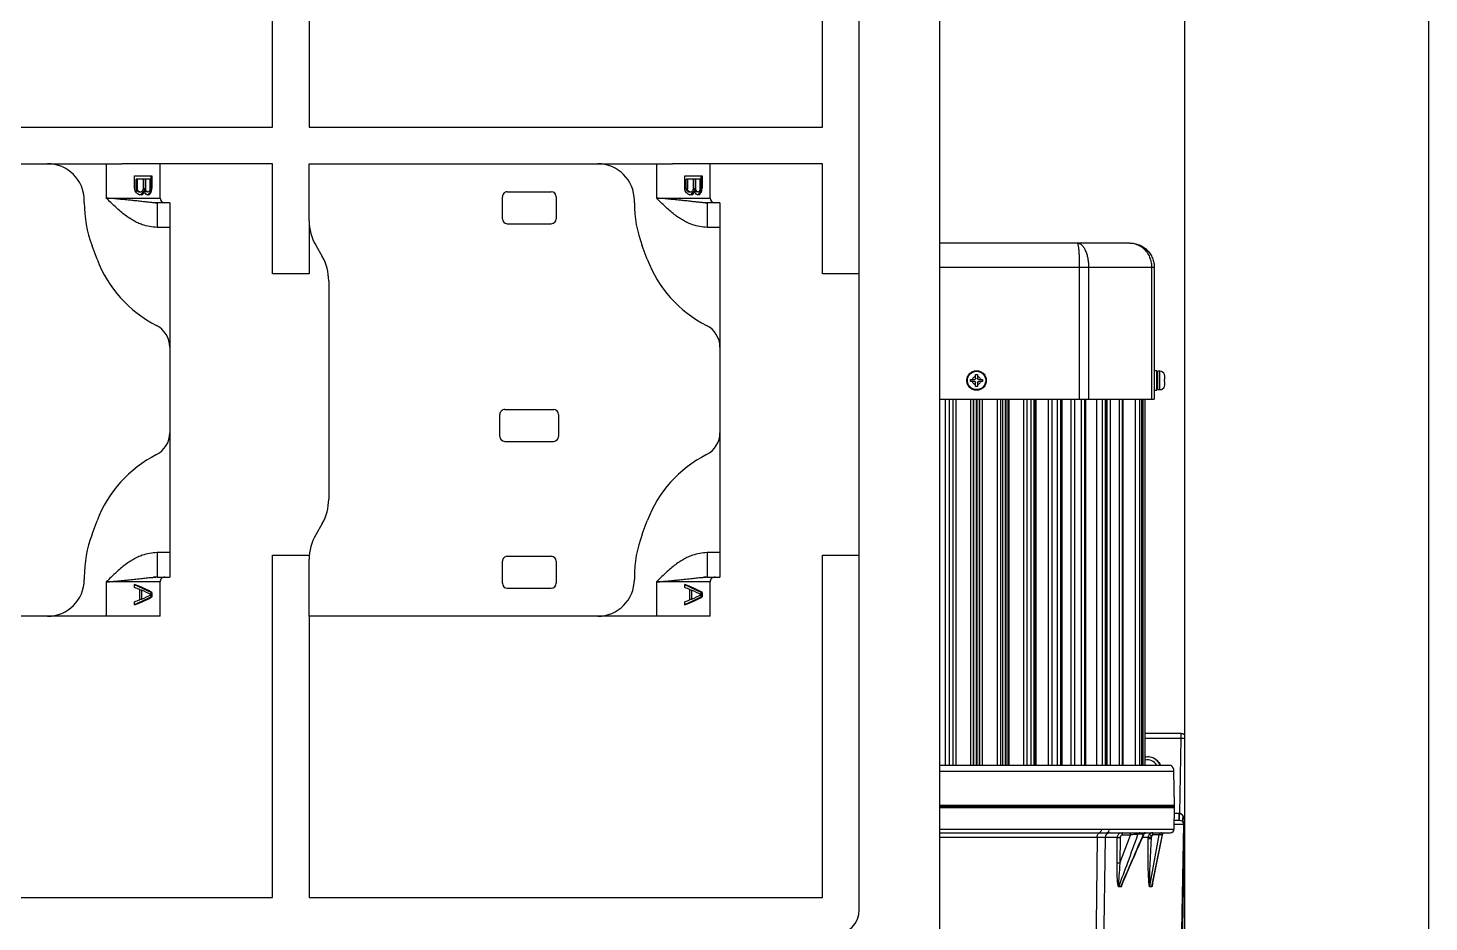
# Model space of a CAD drawing. Header units: millimetres. Extents: x 914 to 910632, y -176 to 682692.
# Drawn here: x 27598 to 28171, y 7889 to 8254 of the extents above; entities that cross this region are included whole.
import ezdxf

# ---------------------------------------------------------------- set-up
doc = ezdxf.new("R2010")
doc.units = ezdxf.units.MM
doc.layers.add('画图', color=3, linetype='Continuous', lineweight=30)

# ---------------------------------------------------------------- blocks, each defined once
blk = doc.blocks.new('SDHGSJH')
at = {"color": 7, "linetype": 'Continuous', "lineweight": 30}
for p, q in [((100, 357.71), (100, -336.74)), ((100, 357.71), (100, -336.74)), ((200, -327.8), (200, 357.71)), ((300, 357.71), (300, -329.06)), ((235.77, 277.68), (236.53, 346.74)), ((200.88, 323.23), (200, 272.74)), ((201.18, 323.23), (200.29, 272.24)), ((232.4, 277.68), (233.17, 323.23)), ((333, 307.21), (333, 162.21)), ((348, 302.21), (348, 162.21)), ((558, 302.21), (348, 302.21)), ((558, 187.21), (558, 302.21)), ((573, 302.21), (573, 162.21)), ((783, 302.21), (573, 302.21)), ((213.16, 297.05), (209, 276.46)), ((209.08, 276.52), (213.34, 297.62)), ((214.19, 297.62), (210.29, 276.52)), ((214.19, 297.62), (213.34, 297.62)), ((213.36, 297.8), (214.21, 297.8)), ((225.91, 297.53), (225.99, 297.91)), ((226.78, 297.54), (225.91, 297.53)), ((225.99, 297.91), (226.85, 297.9)), ((226.39, 288.18), (222.12, 276.68)), ((226.3, 277.66), (226.39, 288.18)), ((227.6, 288.2), (227.51, 277.68)), ((208.46, 275.77), (208.5, 275.8)), ((209.04, 276.52), (209.08, 276.52)), ((209.08, 276.52), (210.29, 276.52)), ((213.44, 277.03), (213.67, 278.29)), ((213.67, 277.66), (213.67, 278.29)), ((214.89, 278.31), (214.88, 277.68)), ((216.75, 276.31), (219.03, 276.36)), ((222.12, 276.68), (225.34, 276.68)), ((225.58, 275.71), (226.3, 275.85)), ((227.51, 277.68), (232.4, 277.68)), ((234.74, 275.75), (231.76, 275.71)), ((232.4, 277.68), (235.77, 277.68)), ((199.99, 272.24), (200.29, 272.24)), ((200, 271.5), (200.01, 271.99)), ((200.03, 271.89), (200.02, 271.76)), ((202.15, 270.72), (202.28, 270.71)), ((202.28, 270.71), (204.16, 270.71)), ((204.22, 274.24), (204.07, 265.43)), ((233.96, 274.3), (230.75, 274.24)), ((201.91, 267.73), (201.38, 237.21)), ((202.28, 267.71), (201.91, 267.73)), ((204.07, 264.39), (204.31, 250.56)), ((284.54, 264.91), (204.2, 264.91)), ((300, 264.91), (284.54, 264.91)), ((300, 248.11), (205.65, 248.11)), ((216.05, 248.11), (216.05, 98.46)), ((217.07, 248.11), (217.07, 98.46)), ((217.48, 248.11), (217.48, 98.46)), ((225.13, 248.11), (225.13, 98.46)), ((231.92, 248.11), (231.92, 98.46)), ((235.88, 248.11), (235.88, 98.46)), ((240.29, 248.11), (240.29, 98.46)), ((250, 248.11), (250, 98.46)), ((260.73, 248.11), (260.73, 98.46)), ((272.18, 248.11), (272.18, 98.46)), ((201.38, 235.21), (216.05, 235.21)), ((394, 187.21), (394, 173.21)), ((394, 187.21), (416, 187.21)), ((416, 173.21), (416, 187.21)), ((416, 187.21), (440, 187.21)), ((440, 187.21), (558, 187.21)), ((558, 187.21), (558, 163.93)), ((619, 187.21), (619, 173.21)), ((619, 187.21), (641, 187.21)), ((641, 173.21), (641, 187.21)), ((641, 187.21), (665, 187.21)), ((665, 187.21), (783, 187.21)), ((397.32, 177.55), (397.32, 179.21)), ((397.32, 179.21), (397.62, 179.21)), ((404.39, 182.4), (397.62, 179.21)), ((397.62, 179.21), (397.62, 177.55)), ((401.61, 176.5), (401.61, 180.25)), ((402.27, 180.25), (401.61, 180.25)), ((402.27, 180.46), (402.27, 176.3)), ((404.39, 182.55), (404.39, 181.3)), ((622.32, 177.55), (622.32, 179.21)), ((622.32, 179.21), (622.62, 179.21)), ((629.39, 182.4), (622.62, 179.21)), ((622.62, 179.21), (622.62, 177.55)), ((626.61, 176.5), (626.61, 180.25)), ((627.27, 180.25), (626.61, 180.25)), ((627.27, 180.46), (627.27, 176.3)), ((629.39, 182.55), (629.39, 181.3)), ((397.62, 177.55), (397.32, 177.55)), ((397.62, 177.55), (404.39, 174.35)), ((401.61, 176.5), (402.27, 176.5)), ((404.39, 175.46), (404.39, 174.21)), ((425, 171.28), (425, 172.21)), ((457, 164.71), (457, 173.71)), ((477, 175.71), (459, 175.71)), ((479, 173.71), (479, 164.71)), ((622.62, 177.55), (622.32, 177.55)), ((622.62, 177.55), (629.39, 174.35)), ((626.61, 176.5), (627.27, 176.5)), ((629.39, 175.46), (629.39, 174.21)), ((650, 171.28), (650, 172.21)), ((395.22, 171.21), (390, 171.21)), ((390, 161.21), (390, 171.21)), ((396.67, 171.27), (395.22, 171.02)), ((395.22, 161.21), (395.22, 171.21)), ((396.62, 171.29), (395.54, 171.23)), ((620.22, 171.21), (615, 171.21)), ((615, 161.21), (615, 171.21)), ((621.67, 171.27), (620.22, 171.02)), ((620.22, 161.21), (620.22, 171.21)), ((621.62, 171.29), (620.54, 171.23)), ((348, 162.21), (333, 162.21)), ((333, 162.21), (333, 47.21)), ((390, 161.21), (395.22, 161.21)), ((390, 112.21), (390, 161.21)), ((477, 162.71), (459, 162.71)), ((573, 162.21), (558, 162.21)), ((615, 161.21), (620.22, 161.21)), ((615, 112.21), (615, 161.21)), ((421.82, 153.72), (419.75, 148.2)), ((552.68, 149.35), (555.32, 153.93)), ((646.82, 153.72), (644.75, 148.2)), ((550, 50.07), (550, 139.35)), ((478, 115.71), (458, 115.71)), ((390, 77.21), (390, 112.21)), ((456, 104.71), (456, 113.71)), ((480, 113.71), (480, 104.71)), ((615, 77.21), (615, 112.21)), ((212.35, 44.61), (212.35, 98.46)), ((213.45, 44.61), (213.45, 98.46)), ((239.23, 44.61), (239.23, 98.46)), ((300, 98.46), (243.01, 98.46)), ((243.01, 44.61), (243.01, 98.46)), ((478, 102.71), (458, 102.71)), ((208.21, 93.31), (208.05, 92.52)), ((208.2, 93.31), (208.21, 93.31)), ((210.85, 94.56), (210.05, 94.56)), ((212.35, 94.81), (211.35, 94.81)), ((284.65, 93.31), (285.05, 93.31)), ((284.65, 92.52), (284.65, 93.31)), ((284.65, 91.71), (284.65, 92.52)), ((285.05, 93.31), (285.45, 93.31)), ((285.45, 93.31), (285.45, 92.52)), ((285.45, 92.52), (285.45, 91.71)), ((208.05, 91.21), (208.21, 91.21)), ((208.21, 90.41), (208.05, 90.41)), ((208.05, 89.11), (208.21, 88.31)), ((208.21, 88.31), (208.2, 88.31)), ((208.21, 91.21), (208.21, 90.41)), ((210.05, 87.06), (210.85, 87.06)), ((211.35, 86.81), (212.35, 86.81)), ((282.55, 91.21), (283.35, 91.21)), ((282.55, 90.41), (282.55, 91.21)), ((283.35, 90.41), (282.55, 90.41)), ((283.35, 91.21), (284.15, 91.21)), ((284.15, 90.41), (283.35, 90.41)), ((284.65, 89.11), (284.65, 89.91)), ((284.65, 88.31), (284.65, 89.11)), ((285.05, 88.31), (284.65, 88.31)), ((285.45, 88.31), (285.05, 88.31)), ((285.45, 89.91), (285.45, 89.11)), ((285.45, 89.11), (285.45, 88.31)), ((285.95, 91.21), (286.76, 91.21)), ((286.76, 90.41), (285.95, 90.41)), ((286.76, 91.21), (287.55, 91.21)), ((287.55, 90.41), (286.76, 90.41)), ((287.55, 91.21), (287.55, 90.41)), ((390, 28.21), (390, 77.21)), ((615, 28.21), (615, 77.21)), ((333, 47.21), (333, -152.79)), ((333, 47.21), (348, 47.21)), ((348, 47.21), (348, 2.21)), ((558, 25.5), (558, 47.21)), ((558, 47.21), (573, 47.21)), ((573, 47.21), (573, 2.21)), ((419.75, 41.22), (421.82, 35.7)), ((644.75, 41.22), (646.82, 35.7)), ((242.93, 34.89), (243.75, 34.79)), ((243.89, 34.61), (300, 34.61)), ((555.32, 35.5), (552.68, 40.07)), ((390, 28.21), (395.22, 28.21)), ((390, 18.21), (390, 28.21)), ((395.22, 18.21), (395.22, 28.21)), ((457, 15.71), (457, 24.71)), ((477, 26.71), (459, 26.71)), ((479, 24.71), (479, 15.71)), ((558, 25.5), (558, 2.21)), ((615, 28.21), (620.22, 28.21)), ((615, 18.21), (615, 28.21)), ((620.22, 18.21), (620.22, 28.21)), ((390, 18.21), (395.22, 18.21)), ((395.22, 18.4), (396.67, 18.15)), ((425, 18.15), (425, 17.21)), ((615, 18.21), (620.22, 18.21)), ((620.22, 18.4), (621.67, 18.15)), ((650, 18.15), (650, 17.21)), ((394, 16.21), (394, 2.21)), ((397.32, 7.21), (397.32, 12.21)), ((397.62, 12.21), (397.32, 12.21)), ((397.77, 13.25), (397.43, 13.25)), ((397.77, 13.25), (397.62, 12.21)), ((397.62, 12.21), (397.62, 7.21)), ((398.22, 14.09), (397.77, 13.25)), ((398.22, 14.09), (397.79, 14.09)), ((398.04, 12.42), (398.04, 8.46)), ((398.82, 14.71), (398.22, 14.09)), ((398.82, 14.71), (398.29, 14.71)), ((398.68, 14.92), (399.22, 14.92)), ((399.08, 13.67), (398.81, 13.67)), ((399.24, 14.91), (398.82, 14.71)), ((399.08, 13.67), (399.72, 13.67)), ((399.5, 13.46), (400.17, 13.46)), ((399.72, 13.67), (400.17, 13.46)), ((399.78, 13.05), (400.47, 13.05)), ((399.93, 8.46), (399.93, 12.42)), ((399.93, 12.42), (400.62, 12.42)), ((400.17, 13.46), (400.47, 13.05)), ((400.37, 13.67), (400.52, 14.09)), ((400.37, 13.67), (401.08, 13.67)), ((400.47, 13.05), (400.62, 12.42)), ((401.23, 14.09), (400.52, 14.09)), ((400.62, 12.42), (400.62, 8.46)), ((400.82, 12.42), (400.82, 8.46)), ((401.23, 14.09), (401.08, 13.67)), ((401.83, 14.71), (401.14, 14.71)), ((401.83, 14.71), (401.23, 14.09)), ((401.61, 14.92), (402.44, 14.92)), ((402.27, 13.67), (401.78, 13.67)), ((402.28, 14.92), (401.83, 14.71)), ((402.88, 13.67), (402.27, 13.67)), ((402.78, 13.46), (403.33, 13.46)), ((402.88, 13.67), (403.33, 13.46)), ((403.13, 13.05), (403.63, 13.05)), ((403.3, 8.46), (403.3, 12.42)), ((403.3, 12.42), (403.78, 12.42)), ((403.33, 13.46), (403.63, 13.05)), ((403.63, 13.05), (403.78, 12.42)), ((403.78, 12.42), (403.78, 8.46)), ((404.39, 12.21), (404.39, 7.21)), ((416, 2.21), (416, 16.21)), ((477, 13.71), (459, 13.71)), ((619, 16.21), (619, 2.21)), ((622.32, 7.21), (622.32, 12.21)), ((622.62, 12.21), (622.32, 12.21)), ((622.77, 13.25), (622.43, 13.25)), ((622.77, 13.25), (622.62, 12.21)), ((622.62, 12.21), (622.62, 7.21)), ((623.22, 14.09), (622.77, 13.25)), ((623.22, 14.09), (622.79, 14.09)), ((623.04, 12.42), (623.04, 8.46)), ((623.82, 14.71), (623.22, 14.09)), ((623.82, 14.71), (623.29, 14.71)), ((623.68, 14.92), (624.22, 14.92)), ((624.08, 13.67), (623.81, 13.67)), ((624.24, 14.91), (623.82, 14.71)), ((624.08, 13.67), (624.72, 13.67)), ((624.5, 13.46), (625.17, 13.46)), ((624.72, 13.67), (625.17, 13.46)), ((624.78, 13.05), (625.47, 13.05)), ((624.93, 8.46), (624.93, 12.42)), ((624.93, 12.42), (625.62, 12.42)), ((625.17, 13.46), (625.47, 13.05)), ((625.37, 13.67), (625.52, 14.09)), ((625.37, 13.67), (626.08, 13.67)), ((625.47, 13.05), (625.62, 12.42)), ((626.23, 14.09), (625.52, 14.09)), ((625.62, 12.42), (625.62, 8.46)), ((625.82, 12.42), (625.82, 8.46)), ((626.23, 14.09), (626.08, 13.67)), ((626.83, 14.71), (626.14, 14.71)), ((626.83, 14.71), (626.23, 14.09)), ((626.61, 14.92), (627.44, 14.92)), ((627.27, 13.67), (626.78, 13.67)), ((627.28, 14.92), (626.83, 14.71)), ((627.88, 13.67), (627.27, 13.67)), ((627.78, 13.46), (628.33, 13.46)), ((627.88, 13.67), (628.33, 13.46)), ((628.13, 13.05), (628.63, 13.05)), ((628.3, 8.46), (628.3, 12.42)), ((628.3, 12.42), (628.78, 12.42)), ((628.33, 13.46), (628.63, 13.05)), ((628.63, 13.05), (628.78, 12.42)), ((628.78, 12.42), (628.78, 8.46)), ((629.39, 12.21), (629.39, 7.21)), ((641, 2.21), (641, 16.21)), ((404.39, 7.21), (397.32, 7.21)), ((398.04, 8.46), (399.93, 8.46)), ((399.93, 8.46), (400.62, 8.46)), ((400.82, 8.46), (403.3, 8.46)), ((403.3, 8.46), (403.78, 8.46)), ((629.39, 7.21), (622.32, 7.21)), ((623.04, 8.46), (624.93, 8.46)), ((624.93, 8.46), (625.62, 8.46)), ((625.82, 8.46), (628.3, 8.46)), ((628.3, 8.46), (628.78, 8.46)), ((348, 2.21), (409.44, 2.21)), ((416, 2.21), (409.44, 2.21)), ((440, 2.21), (416, 2.21)), ((558, 2.21), (440, 2.21)), ((573, 2.21), (634.44, 2.21)), ((641, 2.21), (634.44, 2.21)), ((665, 2.21), (641, 2.21)), ((783, 2.21), (665, 2.21)), ((558, -12.79), (348, -12.79)), ((348, -12.79), (348, -152.79)), ((558, -127.79), (558, -12.79)), ((783, -12.79), (573, -12.79)), ((573, -12.79), (573, -152.79))]:
    blk.add_line(p, q, dxfattribs=at)
at = {"color": 8, "linetype": 'Continuous', "lineweight": 30}
for p, q in [((214.88, 277.68), (217.17, 277.68)), ((300, 275.75), (234.74, 275.75)), ((235.77, 277.68), (300, 277.68)), ((204.19, 272.24), (200.29, 272.24)), ((230.75, 274.24), (204.22, 274.24)), ((300, 274.3), (233.96, 274.3)), ((204.11, 267.71), (202.28, 267.71)), ((300, 265.43), (204.07, 265.43)), ((300, 264.39), (204.07, 264.39)), ((300, 250.56), (204.31, 250.56)), ((216.05, 248.11), (216.05, 98.46)), ((216.98, 248.11), (216.98, 98.46)), ((217.09, 98.46), (217.09, 248.11)), ((217.11, 248.11), (217.11, 98.46)), ((217.5, 248.11), (217.5, 98.46)), ((218.2, 248.11), (218.2, 98.46)), ((220.02, 248.11), (220.02, 98.46)), ((225.26, 98.46), (225.26, 248.11)), ((225.33, 248.11), (225.33, 98.46)), ((226.63, 248.11), (226.63, 98.46)), ((230.4, 98.46), (230.4, 248.11)), ((231.69, 248.11), (231.69, 98.46)), ((232.15, 98.46), (232.15, 248.11)), ((232.24, 248.11), (232.24, 98.46)), ((233.59, 248.11), (233.59, 98.46)), ((240.65, 98.46), (240.65, 248.11)), ((240.75, 248.11), (240.75, 98.46)), ((242.11, 248.11), (242.11, 98.46)), ((245.03, 98.46), (245.03, 248.11)), ((246.36, 248.11), (246.36, 98.46)), ((250.5, 98.46), (250.5, 248.11)), ((250.61, 248.11), (250.61, 98.46)), ((251.94, 248.11), (251.94, 98.46)), ((254.29, 98.46), (254.29, 248.11)), ((255.58, 248.11), (255.58, 98.46)), ((261.39, 98.46), (261.39, 248.11)), ((261.52, 248.11), (261.52, 98.46)), ((262.77, 248.11), (262.77, 98.46)), ((264.48, 98.46), (264.48, 248.11)), ((265.7, 248.11), (265.7, 98.46)), ((271.84, 98.46), (271.84, 248.11)), ((273.01, 98.46), (273.01, 248.11)), ((273.14, 248.11), (273.14, 98.46)), ((274.28, 248.11), (274.28, 98.46)), ((275.3, 98.46), (275.3, 248.11)), ((276.41, 248.11), (276.41, 98.46)), ((282.74, 98.46), (282.74, 248.11)), ((283.7, 248.11), (283.7, 98.46)), ((283.99, 98.46), (283.99, 248.11)), ((284.99, 98.46), (284.99, 248.11)), ((285.12, 248.11), (285.12, 98.46)), ((286.12, 248.11), (286.12, 98.46)), ((286.41, 98.46), (286.41, 248.11)), ((287.37, 248.11), (287.37, 98.46)), ((293.56, 98.46), (293.56, 248.11)), ((294.67, 248.11), (294.67, 98.46)), ((296.06, 248.11), (296.06, 98.46)), ((297.78, 248.11), (297.78, 98.46)), ((201.38, 237.21), (216.05, 237.21)), ((394, 173.21), (416, 173.21)), ((619, 173.21), (641, 173.21)), ((395.55, 171.23), (396.73, 171.28)), ((620.55, 171.23), (621.73, 171.28)), ((210.05, 94.56), (210.05, 87.06)), ((210.85, 94.56), (210.85, 87.06)), ((243.01, 44.61), (300, 44.61)), ((416, 16.21), (394, 16.21)), ((641, 16.21), (619, 16.21))]:
    blk.add_line(p, q, dxfattribs=at)
at = {"color": 7, "linetype": 'Continuous', "lineweight": 30, "flags": 128}
blk.add_lwpolyline([(200, 272.05), (200, 272.02), (200.01, 271.99)], dxfattribs=at)
at = {"color": 8, "linetype": 'Continuous', "lineweight": 30, "flags": 128}
blk.add_lwpolyline([(200, 237.24), (200.27, 237.23), (200.61, 237.23), (200.99, 237.22), (201.38, 237.21)], dxfattribs=at)
at = {"color": 7, "linetype": 'Continuous', "lineweight": 30}
blk.add_circle((285.05, 90.81), 3.75, dxfattribs=at)
for centre, radius, start, end in [((343, 307.21), 10, 90, 180), ((212.33, 297.82), 1.03, 349.06652, 359.02235), ((225.82, 297.92), 1.03, 338.50396, 358.98348), ((226.81, 301.21), 13.04, 268.16367, 273.49314), ((205.72, 274.21), 1.5, 90, 179), ((214.09, 291.21), 12.93, 268.14116, 273.51567), ((230.43, 277.68), 1.97, 270.85544, 359.8708), ((232.06, 274.43), 1.32, 103.09536, 188.19101), ((201.81, 272.21), 1.53, 178.90564, 221.2224), ((205.07, 265.41), 1, 179, 210), ((205.07, 264.41), 1, 150, 181), ((207.31, 250.61), 3, 181, 236.44269), ((215.05, 250.21), 5.5, 202.44635, 280.4547), ((215.05, 250.21), 4.25, 209.61158, 283.58149), ((201.38, 237.21), 2, 226.36488, 270), ((440, 172.21), 15, 90, 180), ((665, 172.21), 15, 90, 180), ((392, 173.21), 2, 270, 0), ((459, 173.71), 2, 90, 180), ((477, 173.71), 2, 0, 90), ((617, 173.21), 2, 270, 0), ((375, 171.28), 50, 339.44395, 0), ((600, 171.28), 50, 339.44395, 0), ((459, 164.71), 2, 180, 270), ((477, 164.71), 2, 270, 0), ((538, 163.93), 20, 330, 0), ((570, 139.35), 20, 150, 180), ((372.93, 165.76), 50, 296.81873, 339.44395), ((597.93, 165.76), 50, 296.81873, 339.44395), ((400, 112.21), 10, 116.81873, 180), ((625, 112.21), 10, 116.81873, 180), ((458, 113.71), 2, 90, 180), ((478, 113.71), 2, 0, 90), ((458, 104.71), 2, 180, 270), ((478, 104.71), 2, 270, 0), ((210.05, 92.56), 2, 90, 158.00002), ((210.85, 94.06), 0.5, 0, 90), ((210.05, 89.06), 2, 202.03538, 270), ((210.85, 87.56), 0.5, 270, 0), ((400, 77.21), 10, 180, 243.18127), ((625, 77.21), 10, 180, 243.18127), ((372.93, 23.67), 50, 20.55605, 63.18127), ((597.93, 23.67), 50, 20.55605, 63.18127), ((570, 50.07), 20, 180, 210), ((375, 18.15), 50, 0, 20.55605), ((538, 25.5), 20, 0, 30), ((600, 18.15), 50, 0, 20.55605), ((459, 24.71), 2, 90, 180), ((477, 24.71), 2, 0, 90), ((392, 16.21), 2, 0, 90), ((440, 17.21), 15, 180, 270), ((617, 16.21), 2, 0, 90), ((665, 17.21), 15, 180, 270), ((459, 15.71), 2, 180, 270), ((477, 15.71), 2, 270, 0)]:
    blk.add_arc(centre, radius, start, end, dxfattribs=at)
for centre, major_axis, ratio, start_param, end_param in [((416, 180.88), (-21.97, -5.46), 0.222648, 5.213182, 5.671735), ((416, 179.73), (-21.97, -5.34), 0.218533, 5.372125, 5.634447), ((416, 177.02), (-21.97, 5.34), 0.218533, 0.648739, 0.91106), ((416, 179.66), (-21.97, -5.34), 0.218533, 5.215446, 5.333273), ((641, 180.88), (-21.97, -5.46), 0.222648, 5.213182, 5.671735), ((641, 179.73), (-21.97, -5.34), 0.218533, 5.372125, 5.634447), ((641, 177.02), (-21.97, 5.34), 0.218533, 0.648739, 0.91106), ((641, 179.66), (-21.97, -5.34), 0.218533, 5.215446, 5.333273), ((416, 175.88), (-21.97, 5.46), 0.222648, 0.611451, 1.070003), ((416, 177.09), (-21.97, 5.34), 0.218533, 0.949912, 1.067739), ((641, 175.88), (-21.97, 5.46), 0.222648, 0.611451, 1.070003), ((641, 177.09), (-21.97, 5.34), 0.218533, 0.949912, 1.067739), ((416, 36.69), (-15.88, -107.68), 0.141419, 4.952593, 4.962513), ((416, 19.5), (-19.09, -27.72), 0.394462, 5.167401, 5.197033), ((416, 17.13), (-21.33, -13.87), 0.388181, 5.400959, 5.440213), ((416, 23.36), (-16.43, -64.52), 0.226815, 4.930336, 4.940141), ((416, 16.48), (-20.41, -19.81), 0.414084, 5.256307, 5.275871), ((416, 15.79), (-21.97, -5.34), 0.218533, 5.565909, 5.595193), ((416, 14.47), (-21.97, -5.34), 0.218533, 5.556172, 5.585418), ((416, 13.01), (-21.97, 5.34), 0.218533, 0.746457, 0.775559), ((416, 14.33), (-21.97, 5.34), 0.218533, 0.756165, 0.785246), ((416, 12.11), (-20.41, 19.81), 0.414084, 1.10467, 1.12404), ((416, 13.85), (-21.33, 13.87), 0.388181, 0.97948, 1.018189), ((416, 10.23), (16.43, -64.52), 0.226815, 4.611168, 4.620846), ((416, 13.46), (17.41, -42.73), 0.314774, 4.570346, 4.580018), ((416, 14.01), (-21.33, -13.87), 0.388181, 5.206955, 5.245653), ((416, 10.86), (-16.43, -64.52), 0.226815, 4.736221, 4.745896), ((416, 12.32), (-20.41, -19.81), 0.414084, 5.062395, 5.081756), ((416, 14.4), (-21.97, -5.34), 0.218533, 5.372125, 5.401189), ((416, 13.08), (-21.97, -5.34), 0.218533, 5.362425, 5.391506), ((416, 14.47), (-21.97, 5.34), 0.218533, 0.949912, 0.979159), ((416, 15.79), (-21.97, 5.34), 0.218533, 0.959649, 0.988933), ((416, 16.48), (-20.41, 19.81), 0.414084, 1.30827, 1.327833), ((416, 17.13), (-21.33, 13.87), 0.388181, 1.183167, 1.22242), ((416, 23.36), (16.43, -64.52), 0.226815, 4.814961, 4.824766), ((416, 19.5), (19.09, -27.72), 0.394462, 4.636825, 4.666457), ((416, 36.69), (15.88, -107.68), 0.141419, 4.910897, 4.920817), ((641, 36.69), (-15.88, -107.68), 0.141419, 4.952593, 4.962513), ((641, 19.5), (-19.09, -27.72), 0.394462, 5.167401, 5.197033), ((641, 17.13), (-21.33, -13.87), 0.388181, 5.400959, 5.440213), ((641, 23.36), (-16.43, -64.52), 0.226815, 4.930336, 4.940141), ((641, 16.48), (-20.41, -19.81), 0.414084, 5.256307, 5.275871), ((641, 15.79), (-21.97, -5.34), 0.218533, 5.565909, 5.595193), ((641, 14.47), (-21.97, -5.34), 0.218533, 5.556172, 5.585418), ((641, 13.01), (-21.97, 5.34), 0.218533, 0.746457, 0.775559), ((641, 14.33), (-21.97, 5.34), 0.218533, 0.756165, 0.785246), ((641, 12.11), (-20.41, 19.81), 0.414084, 1.10467, 1.12404), ((641, 13.85), (-21.33, 13.87), 0.388181, 0.97948, 1.018189), ((641, 10.23), (16.43, -64.52), 0.226815, 4.611168, 4.620846), ((641, 13.46), (17.41, -42.73), 0.314774, 4.570346, 4.580018), ((641, 14.01), (-21.33, -13.87), 0.388181, 5.206955, 5.245653), ((641, 10.86), (-16.43, -64.52), 0.226815, 4.736221, 4.745896), ((641, 12.32), (-20.41, -19.81), 0.414084, 5.062395, 5.081756), ((641, 14.4), (-21.97, -5.34), 0.218533, 5.372125, 5.401189), ((641, 13.08), (-21.97, -5.34), 0.218533, 5.362425, 5.391506), ((641, 14.47), (-21.97, 5.34), 0.218533, 0.949912, 0.979159), ((641, 15.79), (-21.97, 5.34), 0.218533, 0.959649, 0.988933), ((641, 16.48), (-20.41, 19.81), 0.414084, 1.30827, 1.327833), ((641, 17.13), (-21.33, 13.87), 0.388181, 1.183167, 1.22242), ((641, 23.36), (16.43, -64.52), 0.226815, 4.814961, 4.824766), ((641, 19.5), (19.09, -27.72), 0.394462, 4.636825, 4.666457), ((641, 36.69), (15.88, -107.68), 0.141419, 4.910897, 4.920817)]:
    blk.add_ellipse(centre, major_axis=major_axis, ratio=ratio, start_param=start_param, end_param=end_param, dxfattribs=at)
at = {"color": 8, "linetype": 'Continuous', "lineweight": 30}
for points, knots in [([(213, 296.28), (213.01, 296.35), (213.05, 296.71), (213.13, 297.21), (213.24, 297.63), (213.31, 297.78), (213.35, 297.8), (213.36, 297.8)], [0, 0, 0, 0, 0.096421, 0.549069, 0.803963, 0.906435, 1, 1, 1, 1]), ([(213.34, 297.62), (213.34, 297.62), (213.33, 297.62), (213.3, 297.58), (213.26, 297.49), (213.22, 297.33), (213.18, 297.18), (213.16, 297.08), (213.16, 297.05)], [0, 0, 0, 0, 0.081214, 0.166901, 0.363127, 0.606668, 0.90623, 1, 1, 1, 1]), ([(225.6, 296.95), (225.61, 297.03), (225.67, 297.34), (225.78, 297.67), (225.9, 297.88), (225.96, 297.9), (225.99, 297.91)], [0, 0, 0, 0, 0.153726, 0.608746, 0.809596, 1, 1, 1, 1]), ([(225.91, 297.53), (225.89, 297.52), (225.85, 297.5), (225.77, 297.37), (225.71, 297.22), (225.68, 297.13)], [0, 0, 0, 0, 0.2866381, 0.5832957, 1, 1, 1, 1]), ([(213.75, 275.89), (213.87, 275.95), (214.12, 276.09), (214.31, 276.3), (214.42, 276.41)], [0, 0, 0, 0, 0.4579815, 1, 1, 1, 1]), ([(216.58, 276.31), (216.57, 276.31), (216.57, 276.3), (216.69, 276.31), (216.75, 276.31)], [0, 0, 0, 0, 0.437867, 1, 1, 1, 1]), ([(226.3, 275.85), (226.52, 275.98), (226.94, 276.21), (227.3, 276.74), (227.48, 277.22), (227.5, 277.52), (227.51, 277.68)], [0, 0, 0, 0, 0.338584, 0.620714, 0.798387, 1, 1, 1, 1]), ([(216.05, 244.8), (215.72, 244.71), (214.7, 244.46), (213.26, 244.83), (211.96, 245.49), (211.06, 246.22), (210.33, 247.1), (210.01, 247.78), (209.86, 248.11)], [0, 0, 0, 0, 0.1328359, 0.4075382, 0.5554176, 0.706431, 0.8574498, 1, 1, 1, 1]), ([(416, 173.21), (415.38, 173.16), (414.23, 173.05), (412.64, 172.9), (411.3, 172.78), (409.95, 172.65), (408.57, 172.52), (407.12, 172.38), (405.81, 172.24), (404.03, 172.06), (401.95, 171.83), (399.56, 171.56), (397.84, 171.35), (396.87, 171.3), (396.62, 171.29)], [0, 0, 0, 0, 0.0847257, 0.1583075, 0.2207521, 0.2720502, 0.3478349, 0.4184421, 0.4838695, 0.544107, 0.6901441, 0.8160864, 0.9521001, 1, 1, 1, 1]), ([(641, 173.21), (640.38, 173.16), (639.23, 173.05), (637.64, 172.9), (636.3, 172.78), (634.95, 172.65), (633.57, 172.52), (632.12, 172.38), (630.81, 172.24), (629.03, 172.06), (626.95, 171.83), (624.56, 171.56), (622.84, 171.35), (621.87, 171.3), (621.62, 171.29)], [0, 0, 0, 0, 0.0847257, 0.1583061, 0.2207534, 0.2720502, 0.3478336, 0.4184421, 0.4838694, 0.5441069, 0.690144, 0.8160864, 0.9521011, 1, 1, 1, 1]), ([(242.93, 34.85), (242.83, 34.89), (242.54, 35), (241.97, 35.44), (241.26, 36.25), (240.55, 37.53), (239.97, 39.07), (239.54, 40.83), (239.28, 42.7), (239.25, 43.98), (239.23, 44.61)], [0, 0, 0, 0, 0.046095, 0.136461, 0.285182, 0.425234, 0.574112, 0.719508, 0.86146, 1, 1, 1, 1]), ([(243.72, 34.82), (243.7, 34.87), (243.64, 34.99), (243.55, 35.38), (243.44, 35.94), (243.35, 36.68), (243.25, 37.69), (243.15, 39.04), (243.07, 40.78), (243.02, 42.66), (243.01, 43.96), (243.01, 44.61)], [0, 0, 0, 0, 0.0611284, 0.146168, 0.2453401, 0.3405673, 0.431834, 0.5770654, 0.7162927, 0.85908, 1, 1, 1, 1])]:
    blk.add_open_spline(points, degree=3, knots=knots, dxfattribs=at)
at = {"color": 7, "linetype": 'Continuous', "lineweight": 30}
for points, knots in [([(213.67, 278.29), (213.87, 281.96), (214.16, 287.37), (214.34, 293.53), (214.35, 296.25), (214.29, 297.29), (214.24, 297.55), (214.21, 297.61), (214.2, 297.62), (214.19, 297.62)], [0, 0, 0, 0, 0.553903, 0.816692, 0.939488, 0.977478, 0.990097, 0.995262, 1, 1, 1, 1]), ([(214.19, 297.62), (214.2, 297.65), (214.21, 297.71), (214.21, 297.77), (214.21, 297.8)], [0, 0, 0, 0, 0.492041, 1, 1, 1, 1]), ([(214.21, 297.8), (214.23, 297.79), (214.28, 297.76), (214.37, 297.49), (214.45, 296.98), (214.53, 296.27), (214.59, 295.49), (214.65, 294.57), (214.7, 293.55), (214.75, 292.35), (214.79, 290.95), (214.84, 289.21), (214.87, 287.19), (214.9, 284.62), (214.91, 281.64), (214.89, 279.43), (214.89, 278.31)], [0, 0, 0, 0, 0.01319, 0.02839, 0.069489, 0.104128, 0.145608, 0.194198, 0.245348, 0.301986, 0.375161, 0.454744, 0.561337, 0.674954, 0.83508, 1, 1, 1, 1]), ([(225.68, 297.13), (224.19, 293.72), (221.15, 286.72), (218.07, 279.74), (216.5, 276.16)], [0, 0, 0, 0, 0.487996, 1, 1, 1, 1]), ([(225.91, 297.53), (224.39, 293.99), (221.36, 286.91), (218.29, 279.85), (216.75, 276.31)], [0, 0, 0, 0, 0.499999, 1, 1, 1, 1]), ([(226.78, 297.54), (225.58, 294.34), (222.93, 287.31), (220.41, 280.22), (219.03, 276.36)], [0, 0, 0, 0, 0.454221, 1, 1, 1, 1]), ([(226.39, 288.18), (226.56, 289.92), (226.8, 292.52), (226.95, 295.43), (226.94, 296.77), (226.89, 297.3), (226.84, 297.5), (226.8, 297.53), (226.78, 297.54)], [0, 0, 0, 0, 0.514228, 0.767345, 0.88944, 0.946954, 0.974069, 1, 1, 1, 1]), ([(226.85, 297.9), (226.87, 297.89), (226.92, 297.88), (227.01, 297.75), (227.18, 297.24), (227.39, 295.68), (227.59, 292.56), (227.6, 289.88), (227.6, 288.2)], [0, 0, 0, 0, 0.024646, 0.050229, 0.107707, 0.269818, 0.541478, 1, 1, 1, 1]), ([(231.76, 275.71), (230.06, 275.71), (226.65, 275.71), (222.08, 275.71), (217.92, 275.71), (214.28, 275.71), (211.23, 275.71), (208.81, 275.71), (207.04, 275.71), (206.04, 275.71), (205.62, 275.71), (205.73, 275.71), (205.74, 275.71)], [0, 0, 0, 0, 0.106116, 0.213813, 0.322991, 0.434298, 0.546221, 0.658636, 0.771045, 0.882967, 0.994282, 1, 1, 1, 1]), ([(209.08, 276.52), (209.06, 276.43), (209.02, 276.27), (208.87, 276.05), (208.69, 275.87), (208.53, 275.8), (208.46, 275.77)], [0, 0, 0, 0, 0.250067, 0.500005, 0.749965, 1, 1, 1, 1]), ([(209.01, 276.52), (208.98, 276.41), (208.91, 276.17), (208.73, 276), (208.63, 275.91)], [0, 0, 0, 0, 0.482701, 1, 1, 1, 1]), ([(209.34, 275.71), (209.45, 275.72), (209.67, 275.75), (209.96, 275.93), (210.19, 276.19), (210.26, 276.41), (210.29, 276.52)], [0, 0, 0, 0, 0.250006, 0.499995, 0.750001, 1, 1, 1, 1]), ([(210.29, 276.52), (210.38, 276.52), (210.58, 276.51), (211.2, 276.54), (211.99, 276.58), (212.58, 276.62), (212.88, 276.64)], [0, 0, 0, 0, 0.24313, 0.492232, 0.743583, 1, 1, 1, 1]), ([(212.88, 276.64), (212.93, 276.65), (213.04, 276.67), (213.19, 276.75), (213.33, 276.87), (213.4, 276.97), (213.44, 277.03)], [0, 0, 0, 0, 0.225057, 0.464823, 0.723435, 1, 1, 1, 1]), ([(212.88, 276.64), (212.88, 276.52), (212.88, 276.27), (212.89, 275.96), (212.91, 275.75), (212.93, 275.73), (212.93, 275.71)], [0, 0, 0, 0, 0.241046, 0.500021, 0.758968, 1, 1, 1, 1]), ([(212.93, 275.71), (213.07, 275.72), (213.35, 275.73), (213.62, 275.84), (213.75, 275.89)], [0, 0, 0, 0, 0.4889931, 1, 1, 1, 1]), ([(213.44, 277.03), (213.5, 277.12), (213.64, 277.31), (213.66, 277.54), (213.67, 277.66)], [0, 0, 0, 0, 0.501836, 1, 1, 1, 1]), ([(214.42, 276.41), (214.38, 276.41), (214.31, 276.42), (214.16, 276.5), (214.03, 276.58), (213.88, 276.68), (213.68, 276.82), (213.53, 276.94), (213.44, 277.03)], [0, 0, 0, 0, 0.239755, 0.368559, 0.500028, 0.631428, 0.760259, 1, 1, 1, 1]), ([(213.67, 277.66), (213.8, 277.66), (214.06, 277.65), (214.44, 277.66), (214.74, 277.66), (214.83, 277.67), (214.88, 277.68)], [0, 0, 0, 0, 0.250008, 0.500015, 0.749996, 1, 1, 1, 1]), ([(214.42, 276.41), (214.55, 276.6), (214.81, 276.98), (214.86, 277.44), (214.88, 277.68)], [0, 0, 0, 0, 0.499997, 1, 1, 1, 1]), ([(215.91, 275.71), (216, 275.72), (216.19, 275.74), (216.43, 275.87), (216.63, 276.07), (216.71, 276.23), (216.75, 276.31)], [0, 0, 0, 0, 0.255355, 0.514348, 0.76566, 1, 1, 1, 1]), ([(216.08, 275.81), (216.01, 275.78), (215.95, 275.76), (215.98, 275.75), (215.99, 275.75)], [0, 0, 0, 0, 0.946785, 1, 1, 1, 1]), ([(216.56, 276.31), (216.54, 276.26), (216.49, 276.15), (216.37, 276), (216.22, 275.88), (216.09, 275.82), (216.03, 275.79)], [0, 0, 0, 0, 0.22204, 0.472785, 0.73359, 1, 1, 1, 1]), ([(218.2, 275.71), (218.29, 275.72), (218.46, 275.74), (218.71, 275.88), (218.91, 276.08), (218.99, 276.27), (219.03, 276.36)], [0, 0, 0, 0, 0.244225, 0.499949, 0.755741, 1, 1, 1, 1]), ([(219.03, 276.36), (219.19, 276.37), (219.53, 276.38), (220.33, 276.46), (221.22, 276.56), (221.82, 276.64), (222.12, 276.68)], [0, 0, 0, 0, 0.2446904, 0.4930144, 0.745201, 1, 1, 1, 1]), ([(222.36, 275.71), (222.33, 275.73), (222.27, 275.76), (222.19, 275.98), (222.13, 276.29), (222.12, 276.55), (222.12, 276.68)], [0, 0, 0, 0, 0.249993, 0.499967, 0.749958, 1, 1, 1, 1]), ([(225.34, 276.68), (225.46, 276.69), (225.72, 276.72), (226.03, 276.95), (226.25, 277.27), (226.29, 277.53), (226.3, 277.66)], [0, 0, 0, 0, 0.248965, 0.499749, 0.750542, 1, 1, 1, 1]), ([(225.34, 276.68), (225.34, 276.55), (225.35, 276.29), (225.41, 275.98), (225.49, 275.76), (225.55, 275.73), (225.58, 275.71)], [0, 0, 0, 0, 0.250058, 0.500047, 0.750014, 1, 1, 1, 1]), ([(227.51, 277.68), (227.47, 277.67), (227.37, 277.66), (227.07, 277.66), (226.69, 277.65), (226.43, 277.66), (226.3, 277.66)], [0, 0, 0, 0, 0.250009, 0.499984, 0.750001, 1, 1, 1, 1]), ([(233.96, 274.3), (233.97, 274.46), (234, 274.79), (234.17, 275.25), (234.42, 275.6), (234.63, 275.7), (234.74, 275.75)], [0, 0, 0, 0, 0.236429, 0.491562, 0.751288, 1, 1, 1, 1]), ([(235.77, 277.68), (235.76, 277.45), (235.72, 276.99), (235.49, 276.4), (235.16, 275.94), (234.88, 275.81), (234.74, 275.75)], [0, 0, 0, 0, 0.249998, 0.499988, 0.749981, 1, 1, 1, 1]), ([(200.57, 269.15), (200.41, 269.54), (200.11, 270.3), (200.04, 271.11), (200, 271.5)], [0, 0, 0, 0, 0.516392, 1, 1, 1, 1]), ([(200.01, 271.99), (200.05, 271.86), (200.13, 271.57), (200.48, 271.33), (200.67, 271.2)], [0, 0, 0, 0, 0.4571692, 1, 1, 1, 1]), ([(200.57, 269.15), (200.64, 269.34), (200.79, 269.74), (200.87, 270.3), (200.84, 270.81), (200.72, 271.07), (200.67, 271.2)], [0, 0, 0, 0, 0.246781, 0.500033, 0.753273, 1, 1, 1, 1]), ([(200.67, 271.2), (200.88, 271.1), (201.18, 270.95), (201.71, 270.77), (202.01, 270.73), (202.15, 270.72)], [0, 0, 0, 0, 0.5657161, 0.8136954, 1, 1, 1, 1]), ([(202.15, 270.72), (202.14, 270.67), (202.14, 270.6), (202.11, 270.22), (202.08, 269.84), (202.04, 269.36), (201.99, 268.67), (201.94, 268.1), (201.91, 267.73)], [0, 0, 0, 0, 0.238985, 0.36758, 0.498969, 0.630506, 0.759531, 1, 1, 1, 1]), ([(202.28, 267.71), (202.28, 268.11), (202.28, 268.89), (202.28, 269.88), (202.28, 270.58), (202.28, 270.67), (202.28, 270.71)], [0, 0, 0, 0, 0.249989, 0.5, 0.750011, 1, 1, 1, 1]), ([(201.91, 267.73), (201.85, 267.74), (201.71, 267.78), (201.44, 267.93), (200.98, 268.37), (200.73, 268.83), (200.57, 269.15)], [0, 0, 0, 0, 0.094028, 0.19901, 0.453953, 1, 1, 1, 1]), ([(201.38, 237.21), (201.38, 236.95), (201.38, 236.43), (201.38, 235.76), (201.38, 235.3), (201.38, 235.24), (201.38, 235.21)], [0, 0, 0, 0, 0.249986, 0.499971, 0.749977, 1, 1, 1, 1]), ([(395.22, 161.21), (396.24, 161.27), (398.3, 161.38), (400.92, 162.13), (403.12, 163.02), (404.95, 163.97), (406.83, 165.13), (408.73, 166.5), (410.62, 168.06), (412.42, 169.69), (414.2, 171.41), (415.38, 172.6), (416, 173.21)], [0, 0, 0, 0, 0.1248842, 0.2498093, 0.3295781, 0.4127365, 0.4998463, 0.5989042, 0.6978826, 0.7965828, 0.8941547, 1, 1, 1, 1]), ([(620.22, 161.21), (621.24, 161.27), (623.3, 161.38), (625.92, 162.13), (628.12, 163.02), (629.95, 163.97), (631.83, 165.13), (633.73, 166.5), (635.62, 168.06), (637.42, 169.69), (639.2, 171.41), (640.38, 172.6), (641, 173.21)], [0, 0, 0, 0, 0.124884, 0.249809, 0.329578, 0.412736, 0.499847, 0.598905, 0.697884, 0.796583, 0.894155, 1, 1, 1, 1]), ([(213.45, 98.46), (213.13, 98.46), (212.5, 98.46), (212.4, 98.46), (212.35, 98.46)], [0, 0, 0, 0, 0.500007, 1, 1, 1, 1]), ([(239.23, 98.46), (236.71, 98.46), (231.65, 98.46), (224.84, 98.46), (218.65, 98.46), (215.18, 98.46), (213.45, 98.46)], [0, 0, 0, 0, 0.25, 0.5, 0.749999, 1, 1, 1, 1]), ([(243.01, 98.46), (242.34, 98.46), (241, 98.46), (239.82, 98.46), (239.23, 98.46)], [0, 0, 0, 0, 0.500002, 1, 1, 1, 1]), ([(208.05, 92.52), (208.05, 92.47), (208.05, 92.37), (208.05, 92.06), (208.05, 91.68), (208.05, 91.37), (208.05, 91.21)], [0, 0, 0, 0, 0.2500507, 0.4999967, 0.7500289, 1, 1, 1, 1]), ([(211.35, 94.81), (211.35, 94.75), (211.35, 94.63), (211.35, 93.71), (211.35, 92.38), (211.35, 91.34), (211.35, 90.81)], [0, 0, 0, 0, 0.2499907, 0.4999872, 0.7499943, 1, 1, 1, 1]), ([(281.05, 90.81), (281.11, 91.34), (281.23, 92.38), (282.16, 93.71), (283.48, 94.6), (285.05, 94.92), (286.62, 94.6), (287.95, 93.71), (288.87, 92.38), (288.99, 91.34), (289.05, 90.81)], [0, 0, 0, 0, 0.125002, 0.250003, 0.374998, 0.5, 0.625001, 0.749997, 0.874998, 1, 1, 1, 1]), ([(283.35, 91.21), (283.4, 91.37), (283.5, 91.68), (283.8, 92.06), (284.19, 92.37), (284.5, 92.47), (284.65, 92.52)], [0, 0, 0, 0, 0.2499753, 0.5000044, 0.7499765, 1, 1, 1, 1]), ([(284.65, 91.71), (284.64, 91.65), (284.63, 91.52), (284.51, 91.35), (284.35, 91.23), (284.22, 91.22), (284.15, 91.21)], [0, 0, 0, 0, 0.249984, 0.500021, 0.750004, 1, 1, 1, 1]), ([(285.45, 92.52), (285.61, 92.47), (285.92, 92.37), (286.3, 92.06), (286.61, 91.68), (286.71, 91.37), (286.76, 91.21)], [0, 0, 0, 0, 0.250017, 0.499991, 0.750021, 1, 1, 1, 1]), ([(285.45, 91.71), (285.46, 91.65), (285.47, 91.52), (285.59, 91.35), (285.76, 91.23), (285.89, 91.22), (285.95, 91.21)], [0, 0, 0, 0, 0.249988, 0.500029, 0.75, 1, 1, 1, 1]), ([(208.05, 90.41), (208.05, 90.26), (208.05, 89.95), (208.05, 89.56), (208.05, 89.26), (208.05, 89.16), (208.05, 89.11)], [0, 0, 0, 0, 0.250023, 0.5, 0.749977, 1, 1, 1, 1]), ([(211.35, 90.81), (211.35, 90.29), (211.35, 89.24), (211.35, 87.92), (211.35, 86.99), (211.35, 86.87), (211.35, 86.81)], [0, 0, 0, 0, 0.250008, 0.500001, 0.750011, 1, 1, 1, 1]), ([(289.05, 90.81), (288.99, 90.29), (288.87, 89.24), (287.95, 87.91), (286.62, 87.02), (285.05, 86.71), (283.48, 87.02), (282.16, 87.91), (281.23, 89.24), (281.11, 90.29), (281.05, 90.81)], [0, 0, 0, 0, 0.125003, 0.249997, 0.375, 0.5, 0.625001, 0.750002, 0.874997, 1, 1, 1, 1]), ([(284.65, 89.11), (284.5, 89.16), (284.19, 89.26), (283.8, 89.56), (283.5, 89.95), (283.4, 90.26), (283.35, 90.41)], [0, 0, 0, 0, 0.249995, 0.499999, 0.749973, 1, 1, 1, 1]), ([(284.15, 90.41), (284.22, 90.4), (284.35, 90.39), (284.51, 90.27), (284.63, 90.11), (284.64, 89.98), (284.65, 89.91)], [0, 0, 0, 0, 0.250012, 0.499983, 0.749879, 1, 1, 1, 1]), ([(286.76, 90.41), (286.71, 90.26), (286.61, 89.95), (286.3, 89.56), (285.92, 89.26), (285.61, 89.16), (285.45, 89.11)], [0, 0, 0, 0, 0.250031, 0.500006, 0.750011, 1, 1, 1, 1]), ([(285.45, 89.91), (285.46, 89.98), (285.47, 90.11), (285.59, 90.27), (285.76, 90.39), (285.89, 90.4), (285.95, 90.41)], [0, 0, 0, 0, 0.250125, 0.500025, 0.749984, 1, 1, 1, 1]), ([(222.35, 34.61), (221.72, 34.65), (220.39, 34.72), (218.48, 35.32), (216.73, 36.27), (215.21, 37.52), (213.97, 39.03), (213.05, 40.78), (212.46, 42.65), (212.39, 43.96), (212.35, 44.61)], [0, 0, 0, 0, 0.121157, 0.254428, 0.379285, 0.500784, 0.628258, 0.750713, 0.876097, 1, 1, 1, 1]), ([(212.35, 44.61), (212.4, 44.61), (212.5, 44.61), (213.13, 44.61), (213.45, 44.61)], [0, 0, 0, 0, 0.499993, 1, 1, 1, 1]), ([(222.35, 34.61), (222, 34.63), (221.2, 34.66), (220.06, 34.92), (218.72, 35.44), (217.37, 36.25), (216.01, 37.52), (214.9, 39.03), (214.08, 40.78), (213.55, 42.66), (213.49, 43.96), (213.45, 44.61)], [0, 0, 0, 0, 0.074957, 0.17396, 0.25018, 0.379698, 0.50091, 0.628092, 0.750778, 0.876218, 1, 1, 1, 1]), ([(213.45, 44.61), (215.18, 44.61), (218.65, 44.61), (224.84, 44.61), (231.65, 44.61), (236.71, 44.61), (239.23, 44.61)], [0, 0, 0, 0, 0.250001, 0.499999, 0.75, 1, 1, 1, 1]), ([(239.23, 44.61), (239.82, 44.61), (241, 44.61), (242.34, 44.61), (243.01, 44.61)], [0, 0, 0, 0, 0.499997, 1, 1, 1, 1]), ([(222.35, 34.61), (223.81, 34.61), (226.74, 34.61), (231.94, 34.61), (237.61, 34.61), (241.8, 34.61), (243.89, 34.61)], [0, 0, 0, 0, 0.2493471, 0.5000016, 0.7506551, 1, 1, 1, 1]), ([(243.89, 34.61), (243.7, 34.62), (243.37, 34.64), (243.06, 34.79), (242.93, 34.85)], [0, 0, 0, 0, 0.594944, 1, 1, 1, 1]), ([(243.89, 34.61), (243.86, 34.62), (243.8, 34.63), (243.74, 34.77), (243.72, 34.82)], [0, 0, 0, 0, 0.62756, 1, 1, 1, 1]), ([(395.22, 28.21), (396.24, 28.15), (398.3, 28.04), (400.92, 27.29), (403.12, 26.4), (404.95, 25.46), (406.83, 24.3), (408.73, 22.92), (410.62, 21.37), (412.42, 19.74), (414.2, 18.01), (415.38, 16.83), (416, 16.21)], [0, 0, 0, 0, 0.1248841, 0.2498078, 0.3295783, 0.4127366, 0.4998438, 0.5989016, 0.6978829, 0.796583, 0.8941514, 1, 1, 1, 1]), ([(620.22, 28.21), (621.24, 28.15), (623.3, 28.04), (625.92, 27.29), (628.12, 26.4), (629.95, 25.46), (631.83, 24.3), (633.73, 22.92), (635.62, 21.37), (637.42, 19.74), (639.2, 18.01), (640.38, 16.83), (641, 16.21)], [0, 0, 0, 0, 0.124884, 0.249808, 0.329578, 0.412737, 0.499845, 0.598903, 0.697884, 0.796583, 0.894151, 1, 1, 1, 1]), ([(395.22, 18.21), (395.77, 18.19), (396.9, 18.16), (398.64, 17.97), (400.45, 17.77), (402.42, 17.54), (404.13, 17.36), (405.55, 17.21), (406.57, 17.1), (407.67, 16.99), (408.87, 16.87), (410.5, 16.72), (412.87, 16.5), (414.85, 16.32), (416, 16.21)], [0, 0, 0, 0, 0.097751, 0.197308, 0.294104, 0.391163, 0.500035, 0.543945, 0.590909, 0.64092, 0.693982, 0.750089, 0.854593, 1, 1, 1, 1]), ([(620.22, 18.21), (620.77, 18.19), (621.9, 18.16), (623.64, 17.97), (625.45, 17.77), (627.42, 17.54), (629.13, 17.36), (630.55, 17.21), (631.57, 17.1), (632.67, 16.99), (633.87, 16.87), (635.5, 16.72), (637.87, 16.5), (639.85, 16.32), (641, 16.21)], [0, 0, 0, 0, 0.097751, 0.197308, 0.294105, 0.391164, 0.500035, 0.543944, 0.590909, 0.640921, 0.693982, 0.750089, 0.854593, 1, 1, 1, 1])]:
    blk.add_open_spline(points, degree=3, knots=knots, dxfattribs=at)

msp = doc.modelspace()

# ---------------------------------------------------------------- block references
at = {"layer": '画图', "color": 4, "lineweight": 30, "rotation": 180}
msp.add_blockref('SDHGSJH', (28270.737, 8201.125), dxfattribs=at)

doc.saveas('drawing.dxf')
